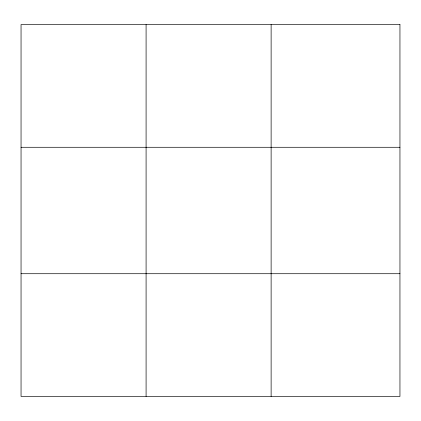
<?xml version="1.0" encoding="UTF-8"?>
<svg xmlns="http://www.w3.org/2000/svg" width="421" height="421" viewBox="0 0 421 421"><rect width="100%" height="100%" fill="white"/><g stroke="black" fill="none" stroke-linecap="round" stroke-linejoin="round"><path stroke-width="0.63" d="M146.087 24.56L146.087 396.44M271.124 24.56L271.124 396.44M21.05 147.282L399.95 147.282M21.05 273.718L399.95 273.718M399.95 24.56L399.95 396.44L21.05 396.44L21.05 24.56L399.95 24.56"/></g></svg>
